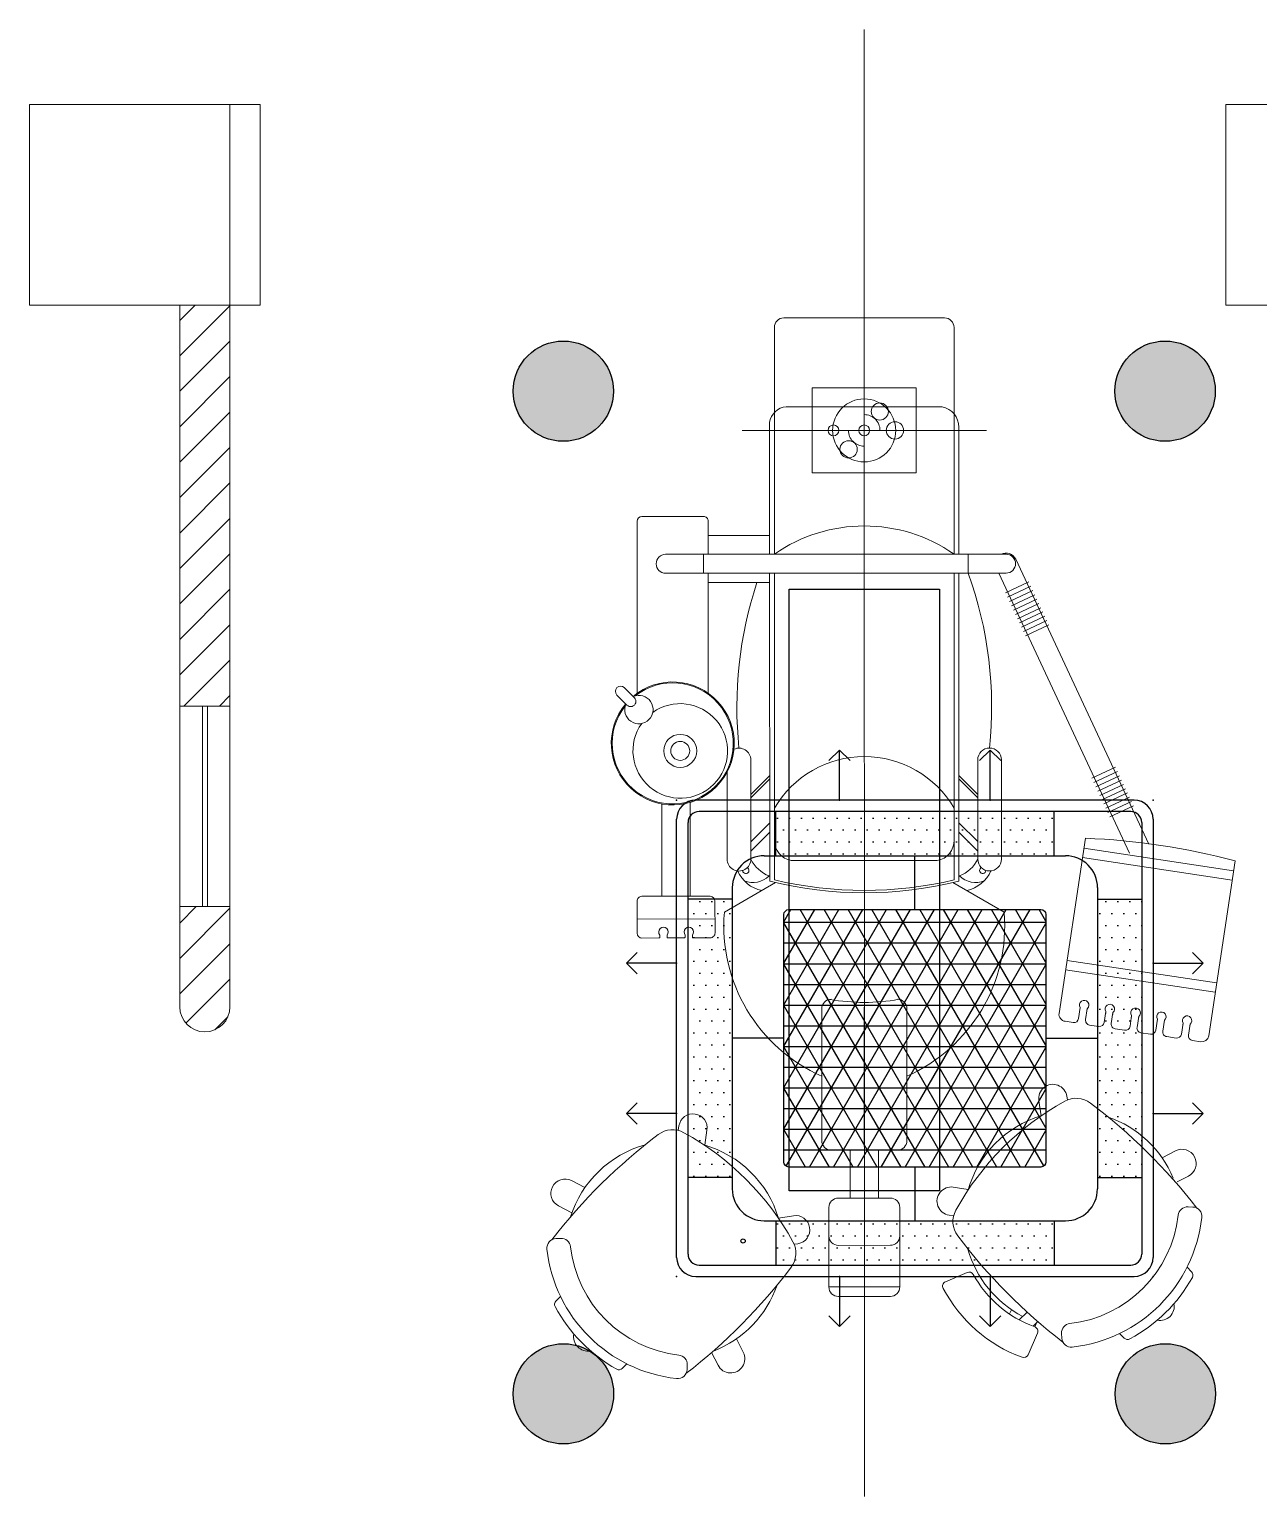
# Model space of a CAD drawing. Header units: metres. Extents: x 11578468 to 47831421, y -58341524 to -14256839.
# Drawn here: x 23846263 to 23848714, y -29080869 to -29077942 of the extents above; entities that cross this region are included whole.
import ezdxf

# ---------------------------------------------------------------- set-up
doc = ezdxf.new("R2010")
doc.units = ezdxf.units.M
doc.header["$LTSCALE"] = 50
doc.header["$MEASUREMENT"] = 0
doc.layers.get('0').update_dxf_attribs({"linetype": 'CONTINUOUS'})
for name, color, linetype in [('#조명', 40, 'CONTINUOUS'), ('DVM_INDOOR', 7, 'CONTINUOUS'), ('DVM_UNIT_BP', 7, 'CONTINUOUS'), ('DVM_UNIT_DP', 4, 'CONTINUOUS'), ('DVM_UNIT_LP', 3, 'CONTINUOUS'), ('wall', 3, 'CONTINUOUS')]:
    doc.layers.add(name, color=color, linetype=linetype)
doc.layers.add('ha', color=8, linetype='CONTINUOUS', lineweight=5)

# ---------------------------------------------------------------- blocks, each defined once
blk = doc.blocks.new('DVM_DP_VEC')
at = {"layer": 'DVM_UNIT_DP', "color": 0}
blk.add_line((0, 0), (100, 0), dxfattribs=at)
blk.add_lwpolyline([(78.78679656440357, 21.21320343559637), (100, 0), (78.78679656440357, -21.21320343559637)], dxfattribs=at)
blk.add_point((0, 0), dxfattribs=at)
blk = doc.blocks.new('DVM_LP_VEC')
at = {"layer": 'DVM_UNIT_LP', "color": 0}
blk.add_line((0, 0), (100, 0), dxfattribs=at)
blk.add_lwpolyline([(78.78679656440357, 21.21320343559637), (100, 0), (78.78679656440357, -21.21320343559637)], dxfattribs=at)
blk.add_point((0, 0), dxfattribs=at)
blk = doc.blocks.new('DVM_ID_CST_WF4W_840X204X840_T')
at = {"layer": 'DVM_INDOOR'}
h = blk.add_hatch(dxfattribs=at)
h.set_pattern_fill('DOTS', color=0, scale=15)
h.set_pattern_definition([(0, (0, 0), (11.90625, 23.8125), [0, -23.8125])])
h.paths.add_polyline_path([(277.4875057097763, 451.6814269191617), (-277.3435554830898, 451.6814269191617), (-277.3435554830899, 363.3891185924401), (277.4875057097764, 363.3891185924401)])
h.paths.add_polyline_path([(-363.9913214610912, 276.7387997253788), (-452.2821236932634, 276.7387997253787), (-452.2821236932634, -278.0882596767043), (-363.9295776869899, -278.0882596767043)])
h.paths.add_polyline_path([(277.4834824804598, -364.7385785458554), (-277.3435554830899, -364.7385785458551), (-277.3435554830899, -453.030886872576), (277.4834824804598, -453.0308868725762)])
h.paths.add_polyline_path([(452.4260739199499, 276.7387997253787), (364.1981993359744, 276.7387997253787), (364.136378861799, -278.0882596767044), (452.4260739199499, -278.0882596767042)])
h = blk.add_hatch(dxfattribs=at)
h.set_pattern_fill('NET3', color=0, scale=13)
h.set_pattern_definition([(0, (0, 0), (0, 41.275), []), (59.99999999999999, (0, 0), (-35.7451985412027, 20.6375), []), (120, (0, 0), (-35.7451985412027, -20.63749999999999), [])])
h.paths.add_polyline_path([(261.2765116632472, 246.0862577089958, 0.4142135623730951), (251.2765116632471, 256.0862577089958), (-251.1365846658946, 256.0862577089959, 0.4142135623730951), (-261.1365846658946, 246.0862577089959), (-261.1365846658946, -247.4357176624109, 0.4142135623730951), (-251.1365846658946, -257.4357176624109), (251.2765116632472, -257.435717662411, 0.4142135623730951), (261.2765116632472, -247.435717662411)])
at = {"layer": 'DVM_INDOOR', "color": 0}
for p, q in [((437.070080349481, 474.3253868761433), (-436.9301533521289, 474.3253868761433)), ((430.42607391995, 451.6814269191617), (-430.2821236932635, 451.6814269191617)), ((-277.3435554830899, 363.3891185924401), (-277.3435554830899, 451.6814269191616)), ((277.4875057097764, 363.3891185924401), (277.4875057097764, 451.6814269191616)), ((-474.9301533521289, -437.6748468274689), (-474.9301533521289, 436.3253868761433)), ((-452.2821236932635, -431.0308868725761), (-452.2821236932635, 429.6814269191618)), ((452.4260739199499, 429.6814269191615), (452.4260739199499, -431.0308868725761)), ((475.070080349481, 436.3253868761435), (475.070080349481, -437.6748468274689)), ((-300.3938862155579, 363.3891185924401), (300.6007672759707, 363.3891185924401)), ((0.06996349867620211, 256.0862577089958), (0.1034405297400554, 363.3891185924401)), ((-363.9938858217375, 299.782040884275), (-363.9270117510618, -301.1456562540202)), ((364.2007668811713, 299.7820320921216), (364.1338097374042, -301.1456650461736)), ((-363.9913214610911, 276.7387997253788), (-452.2821236932635, 276.7387997253787)), ((364.1981993359744, 276.7387997253787), (452.4260739199498, 276.7387997253787)), ((-261.1365846658946, -0.6747299767075106), (-363.9604483006401, -0.6861727016087036)), ((261.2765116632472, -0.6747299767075674), (364.1672878214898, -0.6861943717160437)), ((0.06996349867628737, -257.435717662411), (0.06996349867628737, -364.7385785458553)), ((-363.9295776869899, -278.0882596767043), (-452.2821236932635, -278.0882596767043)), ((364.136378861799, -278.0882596767043), (452.4260739199498, -278.0882596767042)), ((-300.3270121448822, -364.7385785458553), (300.5338101322037, -364.7385785458553)), ((-277.3435554830899, -364.7385785458553), (-277.3435554830899, -453.0308868725761)), ((277.4834824804598, -364.7385785458553), (277.4834824804598, -453.030886872576)), ((-430.2821236932634, -453.0308868725761), (430.4260739199499, -453.0308868725761)), ((-436.9301533521287, -475.6748468274688), (437.070080349481, -475.6748468274688))]:
    blk.add_line(p, q, dxfattribs=at)
blk.add_lwpolyline([(-251.1365846658946, 256.0862577089959), (251.276511663247, 256.0862577089958, -0.414213562373095), (261.2765116632472, 246.0862577089958), (261.2765116632472, -247.435717662411, -0.414213562373095), (251.2765116632472, -257.435717662411), (-251.1365846658946, -257.4357176624109, -0.414213562373095), (-261.1365846658946, -247.4357176624109), (-261.1365846658946, 246.0862577089959, -0.414213562373095)], format="xyb", close=True, dxfattribs=at)
blk.add_circle((-342.5198852014717, -404.9323154055801), 4.242817642283626, dxfattribs=at)
for centre, radius, start, end in [((-436.9301533521289, 436.3253868761433), 38, 90, 180), ((437.070080349481, 436.3253868761433), 38, 0, 90), ((-430.2821236932635, 429.6814269191617), 22, 90, 180), ((430.4260739199499, 429.6814269191615), 22, 0, 90), ((-300.3938862155579, 299.7891185924401), 63.6, 90, 180.0063761447692), ((300.6007672759707, 299.78911859244), 63.6, 359.9936159345816, 90), ((-300.3270121448822, -301.1385785458551), 63.6, 180.0063761447692, 270), ((300.5338101322037, -301.1385785458552), 63.6, 270, 359.9936159345816), ((-436.9301533521289, -437.6748468274688), 38, 180, 270), ((-430.2821236932635, -431.0308868725761), 22, 180, 270), ((430.4260739199499, -431.0308868725761), 22, 270, 0), ((437.070080349481, -437.6748468274688), 38, 270, 0)]:
    blk.add_arc(centre, radius, start, end, dxfattribs=at)
at = {"layer": 'DVM_UNIT_BP'}
for p in [(-474.9301533521289, 474.3253868761433), (475.070080349481, 474.3253868761433), (-474.9301533521289, -475.6748468274689), (475.070080349481, -475.6748468274688)]:
    blk.add_point(p, dxfattribs=at)
at = {"layer": 'DVM_UNIT_DP'}
for p, rotation in [((-150.0700703541743, 474.3253868761433), 90), ((-474.9301533521289, -150.5526935809331), 180), ((149.9299296458255, -475.6748468274687), 270)]:
    blk.add_blockref('DVM_DP_VEC', p, dxfattribs=dict(at, rotation=rotation))
blk.add_blockref('DVM_DP_VEC', (475.0700803541758, 149.4473064190733), dxfattribs=at)
at = {"layer": 'DVM_UNIT_LP'}
for p, rotation in [((149.9299296458255, 474.3253868761433), 90), ((-474.9301533521289, 149.4473064190669), 180), ((-150.0700703541743, -475.6748468274686), 270)]:
    blk.add_blockref('DVM_LP_VEC', p, dxfattribs=dict(at, rotation=rotation))
blk.add_blockref('DVM_LP_VEC', (475.0700803541758, -150.5526935809268), dxfattribs=at)

msp = doc.modelspace()

# ---------------------------------------------------------------- hatches: boundary and pattern name
at = {"layer": 'wall', "ltscale": 10}
h = msp.add_hatch(color=1, dxfattribs=at)
h.dxf.hatch_style = 1
h.paths.add_polyline_path([(23847427.29822179, -29078663.95150153, 1), (23847227.29822179, -29078663.95150153, 1)])
h = msp.add_hatch(color=1, dxfattribs=at)
h.dxf.hatch_style = 1
h.paths.add_polyline_path([(23848627.2982413, -29078663.95150153, 1), (23848427.2982413, -29078663.95150153, 1)])
h = msp.add_hatch(color=1, dxfattribs=at)
h.dxf.hatch_style = 1
h.paths.add_polyline_path([(23847427.65889765, -29080663.95150153, 1), (23847227.65889765, -29080663.95150153, 1)])
h = msp.add_hatch(color=1, dxfattribs=at)
h.dxf.hatch_style = 1
h.paths.add_polyline_path([(23848627.65891716, -29080663.95150153, 1), (23848427.65891716, -29080663.95150153, 1)])

# ---------------------------------------------------------------- linework, layer by layer
at = {"layer": '#조명', "ltscale": 10}
msp.add_lwpolyline([(23847777.47758444, -29079059.23694696), (23848077.47758444, -29079059.23694696), (23848077.47758444, -29080259.23694696), (23847777.47758444, -29080259.23694696)], close=True, dxfattribs=at)
for centre in [(23847327.29822179, -29078663.95150153), (23848527.2982413, -29078663.95150153), (23847327.65889765, -29080663.95150153), (23848527.65891716, -29080663.95150153)]:
    msp.add_circle(centre, 100)
at = {"layer": 'ha'}
for p, q in [((23847927.16808531, -29077942.27180133), (23847927.69589609, -29080869.0591625)), ((23846662.69587351, -29078092.2717794), (23846262.69587351, -29078092.2717794)), ((23846262.69587351, -29078092.2717794), (23846262.69587351, -29078492.2717794)), ((23846662.69587351, -29078492.2717794), (23846662.69587351, -29078092.2717794)), ((23846722.69587351, -29078092.27178272), (23846662.69587351, -29078092.27178272)), ((23846662.69587351, -29078092.27178272), (23846662.69587351, -29078492.2717794)), ((23846722.69587351, -29078492.2717794), (23846722.69587351, -29078092.27178272)), ((23849048.47868395, -29078092.27177844), (23848648.47868395, -29078092.27177844)), ((23848648.47868395, -29078092.27177844), (23848648.47868395, -29078492.27177844)), ((23846262.69587351, -29078492.2717794), (23846662.69587351, -29078492.2717794)), ((23846562.69579612, -29079892.08303498), (23846562.69587351, -29078492.27177653)), ((23846562.69587183, -29078522.73877975), (23846593.16287218, -29078492.2717794)), ((23846562.69587351, -29078492.27177653), (23846662.69587351, -29078492.27177653)), ((23846562.69586792, -29078593.44946178), (23846662.69587345, -29078493.44945625)), ((23846662.69587351, -29078492.27177653), (23846662.69579612, -29079892.08303785)), ((23846662.69587351, -29078492.2717794), (23846722.69587351, -29078492.2717794)), ((23848648.47868395, -29078492.27177844), (23849048.47868395, -29078492.27177844)), ((23847748.12105963, -29078536.74772062), (23847748.15376624, -29078702.28227444)), ((23848087.56628574, -29078517.84241548), (23847766.97672705, -29078517.88577632)), ((23848106.42705444, -29078536.69689478), (23848106.46030172, -29078704.38668806)), ((23846562.69586401, -29078664.1601438), (23846662.69586954, -29078564.16013828)), ((23846562.6958601, -29078734.87082583), (23846662.69586563, -29078634.8708203)), ((23847927.2953429, -29078647.93355217), (23847927.32936842, -29078836.61002448)), ((23848031.0172515, -29078657.39110209), (23847823.57685215, -29078657.42851146)), ((23847823.57685215, -29078657.42851146), (23847823.60745982, -29078827.15247456)), ((23848031.04785916, -29078827.11506519), (23848031.0172515, -29078657.39110209)), ((23846562.69585619, -29078805.58150786), (23846662.69586172, -29078705.58150233)), ((23847748.15376624, -29078702.28227444), (23847748.20584371, -29078989.35185109)), ((23848082.44751272, -29078695.1097937), (23847771.9207953, -29078695.15293068)), ((23848106.46030172, -29078704.38668806), (23848106.51198654, -29078989.28723491)), ((23848170.91131229, -29078742.22785819), (23847683.71339903, -29078742.31571846)), ((23847738.72906132, -29078726.70552509), (23847738.77642672, -29078989.35355158)), ((23848021.65059181, -29078742.25477556), (23847832.9741195, -29078742.28880109)), ((23848115.8948677, -29078734.64438129), (23848115.94078915, -29078989.28553453)), ((23846562.69585228, -29078876.29218988), (23846662.69585781, -29078776.29218436)), ((23847823.60745982, -29078827.15247456), (23848031.04785916, -29078827.11506519)), ((23846562.69584837, -29078947.00287192), (23846662.6958539, -29078847.00286639)), ((23846562.69584446, -29079017.71355394), (23846662.69584999, -29078917.71354841)), ((23847606.75529646, -29078913.94448505), (23847484.17687866, -29078913.96659059)), ((23847474.74947003, -29078923.39740008), (23847474.81133428, -29079266.44366013)), ((23847616.18610594, -29078923.37189369), (23847616.19800892, -29078989.37565712)), ((23847738.76962501, -29078951.63711533), (23847616.19120722, -29078951.65922087)), ((23846562.69584055, -29079088.42423597), (23846662.69584608, -29078988.42423044)), ((23848210.23187976, -29078989.26853028), (23847531.33602738, -29078989.39096095)), ((23847606.76889987, -29078989.37735754), (23847606.77570157, -29079027.09379378)), ((23848134.79900727, -29078989.28213368), (23848134.80580898, -29079026.99856993)), ((23848494.56067593, -29079567.39682144), (23848229.46143237, -29078999.15722512)), ((23848210.23868147, -29079026.98496652), (23847531.34282908, -29079027.10739719)), ((23847616.20481063, -29079027.09209336), (23847616.2479702, -29079266.41815374)), ((23847738.78322842, -29079027.06998782), (23847738.89403784, -29079641.52432337)), ((23847748.21268587, -29079027.06828733), (23847748.29755423, -29079494.89298628)), ((23848106.51882881, -29079027.00367114), (23848106.60369855, -29079494.82837009)), ((23848115.94759086, -29079027.00197078), (23848116.05840626, -29079641.48946985)), ((23848456.10837242, -29079585.33586799), (23848195.62370384, -29079026.98760215)), ((23846562.69583664, -29079159.134918), (23846662.69584217, -29079059.13491247)), ((23847738.78662927, -29079045.92820594), (23847616.20821148, -29079045.95031148)), ((23848208.86147478, -29079066.51400673), (23848255.85873462, -29079044.58850539)), ((23848212.84792957, -29079075.05896307), (23848259.84518941, -29079053.13346172)), ((23848216.83438436, -29079083.60391941), (23848263.8316442, -29079061.67841806)), ((23848220.82083915, -29079092.14887574), (23848267.818099, -29079070.22337439)), ((23848224.80729394, -29079100.69383208), (23848271.80455378, -29079078.76833073)), ((23848228.79374873, -29079109.23878841), (23848275.79100858, -29079087.31328706)), ((23848232.78020352, -29079117.78374475), (23848279.77746337, -29079095.8582434)), ((23848236.76665831, -29079126.32870108), (23848283.76391816, -29079104.40319974)), ((23848240.7531131, -29079134.87365742), (23848287.75037295, -29079112.94815607)), ((23848244.73956789, -29079143.41861375), (23848291.73682774, -29079121.49311241)), ((23846562.69583273, -29079229.84560002), (23846662.69583826, -29079129.8455945)), ((23848248.72602268, -29079151.96357009), (23848295.72328253, -29079130.03806874)), ((23846570.98033148, -29079292.2717794), (23846662.69583435, -29079200.55627652)), ((23846641.6910096, -29079292.2717794), (23846662.69583045, -29079271.26695855)), ((23847454.32742527, -29079290.04355036), (23847434.32165331, -29079270.0449927)), ((23847468.99303133, -29079275.37265382), (23847448.98725937, -29079255.37409615)), ((23846562.69587351, -29079292.2717794), (23846662.69582928, -29079292.2717794)), ((23846607.6958514, -29079292.2717794), (23846607.6958514, -29079692.08303641)), ((23846617.6958514, -29079292.2717794), (23846617.6958514, -29079692.08303641)), ((23847701.13395901, -29079399.52659743), (23847701.16966795, -29079597.53788771)), ((23848153.73119393, -29079399.44497698), (23848153.76690288, -29079597.45626726)), ((23848200.87673923, -29079399.43647485), (23848200.91244818, -29079597.44776513)), ((23848381.27564446, -29079436.08336825), (23848428.27290431, -29079414.1578669)), ((23847653.99277049, -29079423.69415372), (23847654.02412265, -29079597.54638984)), ((23847738.85600784, -29079430.64242529), (23847701.1463733, -29079468.36566324)), ((23847738.85721022, -29079437.30981225), (23847701.14757568, -29079475.0330502)), ((23848116.02037027, -29079430.57440825), (23848153.74360822, -29079468.28404279)), ((23848116.02157266, -29079437.24179521), (23848153.74481061, -29079474.95142975)), ((23848385.26209925, -29079444.62832458), (23848432.2593591, -29079422.70282324)), ((23848389.24855404, -29079453.17328092), (23848436.24581389, -29079431.24777957)), ((23848393.23500884, -29079461.71823725), (23848440.23226868, -29079439.79273591)), ((23848397.22146362, -29079470.26319359), (23848444.21872347, -29079448.33769224)), ((23848401.20791842, -29079478.80814993), (23848448.20517826, -29079456.88264858)), ((23848405.19437321, -29079487.35310626), (23848452.19163305, -29079465.42760491)), ((23848409.180828, -29079495.8980626), (23848456.17808784, -29079473.97256125)), ((23847523.68311966, -29079487.16541211), (23847523.7163744, -29079671.56780902)), ((23847580.25722564, -29079484.11432421), (23847580.29102877, -29079671.55760647)), ((23847748.29755423, -29079494.89298628), (23847748.32278091, -29079638.94741523)), ((23848106.60369855, -29079494.82837009), (23848106.6289309, -29079638.91436468)), ((23848413.16728279, -29079504.44301894), (23848460.16454263, -29079482.51751759)), ((23848417.15373758, -29079512.98797527), (23848464.15099742, -29079491.06247392)), ((23847738.8730121, -29079524.9335159), (23847701.16337756, -29079562.65675385)), ((23848116.03737453, -29079524.86549886), (23848153.76061248, -29079562.5751334)), ((23847738.87641295, -29079543.79173402), (23847701.16677841, -29079581.51497197)), ((23848116.04077539, -29079543.72371699), (23848153.76401334, -29079581.43335152)), ((23848368.38881521, -29079555.68138112), (23848315.78741657, -29079905.16376151)), ((23848365.37267303, -29079575.70813287), (23848663.73935489, -29079620.6438441)), ((23848073.03893282, -29079600.30612805), (23847781.82685596, -29079600.34551549)), ((23848362.56419108, -29079594.35605048), (23848660.93087294, -29079639.29176172)), ((23848614.15248761, -29079950.11017496), (23848666.75549707, -29079600.61709236)), ((23847750.69722344, -29079644.3410791), (23847648.49577912, -29079703.37168745)), ((23848104.29214451, -29079644.30000784), (23848206.47555958, -29079703.27106253)), ((23847474.34360509, -29079681.05526837), (23847474.69273382, -29079745.41779419)), ((23847620.23652802, -29079671.55040278), (23847483.77087516, -29079671.57501271)), ((23847629.66726905, -29079680.94354436), (23847629.9109254, -29079744.81918212)), ((23846562.69579612, -29079692.08303642), (23846662.69580718, -29079692.08303642)), ((23846562.69580146, -29079795.53105625), (23846662.69580699, -29079695.53105072)), ((23846562.69580537, -29079724.82037422), (23846595.43314318, -29079692.08303642)), ((23847629.80302355, -29079716.53221109), (23847474.53929642, -29079717.13132707)), ((23846562.69579755, -29079866.24173827), (23846662.69580308, -29079766.24173275)), ((23847518.11790522, -29079754.66343129), (23847484.1733689, -29079754.79509442)), ((23847519.98285118, -29079749.10676417), (23847519.99662441, -29079752.77053344)), ((23847534.12641507, -29079749.0535942), (23847534.14018829, -29079752.71736347)), ((23847568.65761222, -29079754.48268312), (23847536.03308614, -29079754.59608265)), ((23847570.52255819, -29079748.926016), (23847570.53633141, -29079752.58978527)), ((23847584.66612207, -29079748.87284603), (23847584.67989529, -29079752.5366153)), ((23847620.51732947, -29079754.28367135), (23847586.57279314, -29079754.41533449)), ((23848328.89070139, -29079818.09078493), (23848627.25738325, -29079863.02649616)), ((23848331.69918334, -29079799.44286731), (23848630.0658652, -29079844.37857854)), ((23846574.91856312, -29079924.72965083), (23846662.69579917, -29079836.95241477)), ((23846632.7389548, -29079937.61993727), (23846658.14706737, -29079912.2118247)), ((23847842.70756301, -29080159.00905699), (23847842.66008996, -29079895.76409923)), ((23847927.51978849, -29079892.51694537), (23847927.62027662, -29080449.73820954)), ((23848012.43152611, -29080158.97844932), (23848012.38405306, -29079895.73349156)), ((23848358.0500805, -29079893.58706914), (23848354.74281171, -29079915.44227426)), ((23848358.0500805, -29079893.58706914), (23848357.50238566, -29079897.20969599)), ((23848372.03481878, -29079895.70138266), (23848368.7307408, -29079917.53549699)), ((23848372.03481878, -29079895.70138266), (23848371.48712394, -29079899.32400951)), ((23848409.32361846, -29079901.37779256), (23848406.02649821, -29079923.16589054)), ((23848409.32361846, -29079901.37779256), (23848408.77592363, -29079905.00041941)), ((23848423.30835674, -29079903.49210607), (23848420.01442814, -29079925.2591078)), ((23848423.30835674, -29079903.49210607), (23848422.7606619, -29079907.11473292)), ((23848460.60764252, -29079909.08616634), (23848457.30826149, -29079930.88921375)), ((23848460.60764252, -29079909.08616634), (23848460.05994769, -29079912.7087932)), ((23848474.5923808, -29079911.20047986), (23848471.29619123, -29079932.98243223)), ((23848474.5923808, -29079911.20047986), (23848474.04468596, -29079914.82310671)), ((23848328.06201055, -29079920.9527209), (23848344.01560374, -29079923.35542234)), ((23848376.64946678, -29079928.27026685), (23848395.29929065, -29079931.07903589)), ((23848427.9331537, -29079935.99388039), (23848446.58105383, -29079938.80235971)), ((23848479.21491688, -29079943.71720421), (23848497.86281702, -29079946.52568353)), ((23848511.89166658, -29079916.79454013), (23848508.59002476, -29079938.61253697)), ((23848511.89166658, -29079916.79454013), (23848511.34397175, -29079920.41716699)), ((23848525.87640486, -29079918.90885365), (23848522.57795431, -29079940.70575666)), ((23848525.87640486, -29079918.90885365), (23848525.32871002, -29079922.5314805)), ((23848563.17161743, -29079924.517591), (23848559.86997561, -29079946.33558784)), ((23848563.17161743, -29079924.517591), (23848562.62392259, -29079928.14021786)), ((23848577.15635571, -29079926.63190452), (23848573.85790516, -29079948.42880754)), ((23848577.15635571, -29079926.63190452), (23848576.60866087, -29079930.25453138)), ((23848530.49668006, -29079951.44052804), (23848549.14276786, -29079954.24873441)), ((23848581.77663091, -29079959.16357891), (23848598.76696908, -29079961.72242002)), ((23848280.48111444, -29080109.15357782), (23848275.62496451, -29080079.40729279)), ((23848332.6239464, -29080077.41889374), (23848331.46046736, -29080070.2920176)), ((23847557.93258269, -29080129.53045971), (23847556.52860385, -29080138.67547924)), ((23847613.85207646, -29080138.11543712), (23847609.27844191, -29080167.90646819)), ((23847993.57670884, -29080177.84006829), (23847861.56918199, -29080177.86387426)), ((23847899.28561823, -29080177.85707255), (23847899.30286307, -29080273.48221451)), ((23847955.8602726, -29080177.84686999), (23847955.87751744, -29080273.47201195)), ((23848547.98636802, -29080179.32639736), (23848521.19660267, -29080193.136978)), ((23848573.90962916, -29080229.61234125), (23848551.13460281, -29080241.35325551)), ((23847343.69706319, -29080238.73757856), (23847370.49180794, -29080252.53849588)), ((23848105.01692411, -29080251.64218524), (23848134.80795517, -29080256.21581979)), ((23847317.79194066, -29080289.03286907), (23847344.58668542, -29080302.83378639)), ((23847856.87527315, -29080292.34808455), (23847856.88547571, -29080348.92273891)), ((23847979.45029009, -29080273.46776089), (23847875.73009042, -29080273.48646557)), ((23847998.32211162, -29080348.89723252), (23847998.31190906, -29080292.32257815)), ((23848582.46775081, -29080291.36192716), (23848573.02326268, -29080290.97477821)), ((23847756.34068389, -29080313.57962746), (23847786.08696892, -29080308.72347752)), ((23848096.4319467, -29080307.56167902), (23848105.57696623, -29080308.96565786)), ((23847312.74514487, -29080354.2733332), (23847322.18949275, -29080353.88277787)), ((23847856.8854757, -29080348.92273891), (23847856.90385731, -29080450.85143301)), ((23847998.32211162, -29080348.89723252), (23847998.33879303, -29080450.82592693)), ((23847788.07536796, -29080365.72245941), (23847795.2022441, -29080364.55898037)), ((23847875.74709468, -29080367.77755618), (23847979.46729435, -29080367.75885149)), ((23848571.08246811, -29080411.43779332), (23848580.10580852, -29080420.45787982)), ((23848132.78395179, -29080421.78813446), (23848089.3235197, -29080440.52439453)), ((23847321.87337184, -29080469.66817056), (23847312.68683961, -29080478.85801675)), ((23847998.33879303, -29080450.82592693), (23847856.90215712, -29080450.85143332)), ((23847875.76377609, -29080469.70625059), (23847979.48397576, -29080469.6875459)), ((23848216.79618668, -29080504.61457488), (23848221.07199946, -29080496.12345294)), ((23848236.55514459, -29080516.48215291), (23848251.37283071, -29080501.65912144)), ((23848264.13819608, -29080528.90068972), (23848273.29989514, -29080519.73568567)), ((23848267.32550055, -29080530.06020439), (23848271.73749164, -29080521.29865279)), ((23847686.16786434, -29080581.08488104), (23847672.3572837, -29080554.29511569)), ((23848272.70991673, -29080542.63179447), (23848254.02832374, -29080586.00844918)), ((23848321.17482019, -29080552.74911684), (23848320.78426486, -29080543.30476896)), ((23848436.56965754, -29080543.62088986), (23848445.75950373, -29080552.8074221)), ((23847635.88192045, -29080607.00814217), (23847622.87207713, -29080581.77164713)), ((23847454.05646838, -29080604.18098113), (23847445.03638189, -29080613.20432153)), ((23847574.13233454, -29080615.56626383), (23847574.5194835, -29080606.1217757))]:
    msp.add_line(p, q, dxfattribs=at)
for centre, radius in [((23847927.31235566, -29078742.27178833), 62.89215845883763), ((23847958.42161386, -29078704.54974068), 17.20812431594882), ((23847866.02314676, -29078742.28284109), 10.8434755963513), ((23847927.31235566, -29078742.27178833), 10.8434755963513), ((23847988.60156455, -29078742.26073556), 17.20812431594882), ((23847896.20309746, -29078779.99383597), 17.20812431594882), ((23847560.54930726, -29079381.54896226), 33.00188224976487), ((23847560.54930726, -29079381.54896226), 18.85821842843706)]:
    msp.add_circle(centre, radius, dxfattribs=at)
for centre, radius, start, end in [((23847766.97927769, -29078536.74399458), 18.85821842843706, 90.007749463522, 180.0113206095955), ((23848087.56883638, -29078536.70063374), 18.85821842843706, 0.01135983890523836, 90.00774945220368), ((23847774.51776142, -29078731.1191179), 36.05982329919045, 94.12991828869268, 172.9695736852304), ((23847927.31235566, -29078742.27178833), 31.46180226891602, 0.01033259990040634, 90.01033260668461), ((23848074.98706834, -29078735.33752374), 40.91367124376327, 359.0499374233022, 79.49356228918747), ((23847927.31235566, -29078742.27178833), 31.46180226903062, 180.0103325999004, 270.0103326066846), ((23847484.17857909, -29078923.39569965), 9.42910921421853, 90.01033261050624, 180.0103325878696), ((23847606.75699688, -29078923.37359411), 9.42910921421853, 0.0103325878695876, 90.01033258787369), ((23847927.40496833, -29079244.69124434), 311.94636078516, 54.95919571570653, 125.0614694894178), ((23847531.33942823, -29079008.24917907), 18.85821842843706, 90.01033259918997, 180.0103326105103), ((23848210.23528061, -29079008.1267484), 21.21549573199144, 25.01033260120088, 117.2763770470539), ((23848210.23528061, -29079008.1267484), 18.85821842843706, 0.01033261050827479, 90.01033259918997), ((23847531.33942823, -29079008.24917907), 18.85821842843706, 180.0103326105103, 270.0103326105083), ((23847388.16800116, -29079294.96518164), 793.2680007804174, 354.1464160054553, 19.74294699851354), ((23848210.23528061, -29079008.1267484), 18.85821842843706, 270.01033259919, 0.01033261050827479), ((23848466.65941864, -29079294.77068873), 793.2680007804174, 161.7184287674339, 185.87424919907), ((23847545.54770801, -29079366.55277275), 122.578419784841, 139.8684073958128, 130.1605906669876), ((23847545.54770801, -29079366.55277275), 120.6925979419972, 141.7513488562862, 128.2668541106763), ((23847441.65445634, -29079262.70954442), 10.37202013564041, 45.01033260561112, 225.0103325910571), ((23847478.09638771, -29079299.12287846), 28.28732764265561, 156.5443209777507, 113.5239405376283), ((23847461.6602283, -29079282.70810209), 10.37202013564041, 225.0103325910571, 45.01033262015989), ((23847560.54930726, -29079381.54896226), 94.29109214218532, 144.5335235383008, 125.4851274014574), ((23847677.56118635, -29079399.5308485), 23.57277303554633, 0.01033260598135381, 115.0679480238563), ((23848177.30396658, -29079399.44072592), 23.57277303554633, 0.01033260598135381, 180.0103326059813), ((23847927.46964705, -29079600.33301724), 207.4404027128077, 30.28297391979795, 149.7376912847936), ((23847789.2146045, -29079560.10437154), 40.91367124376327, 179.0499374233022, 259.5970846613602), ((23848065.70847069, -29079560.05450921), 40.91367124376327, 280.3213609709712, 0.9707277757382393), ((23848307.23418681, -29080974.76320486), 1420.398926723385, 75.3382048774871, 87.53239355732218), ((23847677.5968953, -29079597.54213877), 23.57277303554633, 180.0103325969267, 0.01033260598135381), ((23847737.46651161, -29079593.34473125), 68.40349068738495, 203.8088671981679, 257.9393491800911), ((23847691.31141932, -29079620.11419453), 6.216299245810451, 184.1387442067541, 54.58275232166562), ((23847762.52208973, -29079567.29027821), 68.40349068738495, 206.2439475484689, 248.6468783536741), ((23848092.4035755, -29079567.23078807), 68.40349068738495, 291.3737868560227, 333.7767176585734), ((23848117.4685492, -29079593.27620247), 68.40349068738495, 282.0791905985544, 336.2117979972887), ((23848177.33967553, -29079597.45201619), 23.57277303554633, 180.0103326059813, 0.01033259692669537), ((23848163.63329359, -29079620.02901698), 6.216299245810451, 125.437912870659, 355.8819210256419), ((23847705.25397772, -29079597.24482326), 46.76051591486446, 248.5821905070116, 313.7939068197819), ((23847927.40564222, -29078877.73328024), 786.7104820401825, 256.1358835481471, 283.8747057852378), ((23847927.40564222, -29078877.73328024), 781.9959274330731, 256.7613517588636, 283.249203467626), ((23848149.68248767, -29079597.16467595), 46.76051591486446, 226.2267583829724, 291.4384747040509), ((23847483.77257558, -29079681.00412177), 9.42910921421853, 90.01033261050624, 180.3107927423529), ((23847620.23822844, -29079680.97951184), 9.42910921421853, 0.2185561290615474, 90.0103325878696), ((23847975.84223602, -29079730.17638404), 328.4420719112941, 175.3187910528264, 246.0817341858706), ((23847879.13879178, -29079730.19382334), 328.4420719112941, 293.9389310124546, 4.701874151421816), ((23847527.03118737, -29079742.84345374), 9.429109214219064, 318.8057691899493, 221.6250134139676), ((23847577.57089437, -29079742.66270557), 9.429109214219064, 318.8057691899493, 221.6250134139676), ((23847484.12170147, -29079745.36612676), 9.42910921421853, 180.3139575961384, 270.3139575736262), ((23847518.11081589, -29079752.77762277), 1.885821842843698, 270.2153912538902, 0.2153912543156443), ((23847536.02599681, -29079752.71027414), 1.885821842843698, 180.2153912543156, 270.2153913674981), ((23847568.6505229, -29079752.5968746), 1.885821842843698, 270.2153912543156, 0.2153912543156443), ((23847586.56570381, -29079752.52952597), 1.885821842843698, 180.2153912543156, 270.2153913674981), ((23847620.48188282, -29079744.85462876), 9.42910921421853, 270.2153912994185, 0.2153912995035199), ((23847861.51830808, -29079895.76069837), 18.85821842843706, 90.01033259918997, 180.01033259919), ((23847927.45009216, -29079496.6128177), 386.5934777829597, 259.7887409425568, 280.2319242610393), ((23847993.52583494, -29079895.73689241), 18.85821842843706, 0.01033259918995176, 90.01033259918997), ((23848365.97477426, -29079888.47753596), 9.429109214219064, 309.9930987787911, 212.812342996867), ((23846612.69579612, -29079892.08303642), 50.00000000000002, 179.9999983650235, 359.9999983522168), ((23848329.82163019, -29079906.9190497), 14.14355643139034, 172.8709177345509, 262.8705967392678), ((23848417.24831223, -29079896.26825938), 9.429109214219064, 309.9930987933396, 212.812342996867), ((23848468.53233629, -29079903.97663316), 9.429109214219064, 309.9930987787911, 212.812342996867), ((23848519.81636035, -29079911.68500695), 9.429109214219064, 309.9930987787911, 212.812342996867), ((23848571.09631119, -29079919.40805782), 9.429109214219064, 309.9930987787911, 212.812342996867), ((23848345.41984471, -29079914.03146353), 9.42910921421853, 261.4352992129766, 351.3949259374747), ((23848378.05370776, -29079918.94630804), 9.42910921421853, 171.3949239462252, 261.4352992129766), ((23848396.70353163, -29079921.75507708), 9.42910921421853, 261.4352992163478, 351.394909110878), ((23848429.33739467, -29079926.66992158), 9.42910921421853, 171.3949071162414, 261.4352992353608), ((23848447.98529481, -29079929.4784009), 9.42910921421853, 261.4352992129766, 351.3949128885537), ((23848480.61915785, -29079934.39324541), 9.42910921421853, 171.3949108715354, 261.4352992129766), ((23848499.26705799, -29079937.20172473), 9.42910921421853, 261.4352992129766, 351.3949166180788), ((23848531.90092104, -29079942.11656923), 9.42910921421853, 171.3949146268293, 261.4352992163478), ((23848550.54700884, -29079944.9247756), 9.42910921421853, 261.4352992129766, 351.3949166180788), ((23848583.18087188, -29079949.8396201), 9.42910921421853, 171.3949146268293, 261.435299238732), ((23848600.22381727, -29079947.65409454), 14.14355643139034, 264.0877977835294, 349.9996807002016), ((23848303.54271593, -29080074.8496552), 28.28732764265563, 9.271876853678325, 189.2718768548941), ((23848592.90693206, -29080563.09029155), 551.0208156440326, 118.8079217900835, 151.2127434204223), ((23848350.1021228, -29080121.5745932), 47.1455460710926, 52.90440871821857, 118.807921791568), ((23847696.52503988, -29080985.89663216), 1130.757833914286, 37.75485363015122, 52.90440871907424), ((23847585.89232957, -29080133.82294842), 28.28732764265561, 351.27187685545, 171.2718768479918), ((23848343.04224174, -29080316.80350089), 216.8695119270263, 106.7316703513067, 164.0946700095895), ((23848343.04224174, -29080316.80350089), 216.8695119270263, 22.59102191979498, 70.92792264653006), ((23848198.93830007, -29081048.48845489), 1130.757833914286, 127.1162564926272, 142.2658115742312), ((23847545.04951957, -29080184.40220161), 47.1455460710926, 61.21274341154457, 127.1162564916158), ((23847302.40397016, -29080626.00544507), 551.0208156440326, 28.80792178383831, 61.21274341417714), ((23847548.69076081, -29080376.14075476), 216.8695119270263, 105.5944521526567, 162.4909362270449), ((23847548.69076081, -29080376.14075476), 216.8695119270263, 16.7316703513067, 74.09467000648023), ((23847861.56578114, -29080159.00565613), 18.85821842843706, 180.01033259919, 270.01033259919), ((23847993.57330799, -29080158.98185017), 18.85821842843706, 270.01033259919, 0.01033259918995176), ((23848560.94799859, -29080204.46936931), 28.28732764265561, 297.271876845247, 117.271876845247), ((23847330.74450193, -29080263.88522382), 28.28732764265561, 62.74878835228652, 242.7487883488315), ((23848100.7244354, -29080279.60193213), 28.28732764265561, 81.27187684684678, 261.2718768479918), ((23847875.73349127, -29080292.34468369), 18.85821842843706, 90.01033261051032, 180.0103326105083), ((23847979.45369094, -29080292.32597901), 18.85821842843706, 0.01033259918995176, 90.010332599192), ((23848572.25087426, -29080309.81717239), 18.85821842843706, 87.65264258466614, 173.5565988262106), ((23848581.69536239, -29080310.20432134), 18.85821842843706, 353.6980704629567, 87.65264258466614), ((23847790.64460651, -29080336.64122895), 28.28732764265563, 279.2718768462314, 99.27187683878441), ((23848151.3036886, -29080320.44474213), 47.1455460710926, 151.2127434216604, 217.1162564852737), ((23848309.90354735, -29080280.18896093), 245.156839569682, 276.4640663790571, 353.5565988228477), ((23848309.90354735, -29080280.18896093), 292.3023856407746, 276.3225947453067, 353.6980704591317), ((23847313.52432923, -29080373.11544758), 18.85821842843706, 92.36802262028861, 186.3225947488954), ((23847322.96867711, -29080372.72489225), 18.85821842843706, 6.464066386254927, 92.36802262028861), ((23847875.74369382, -29080348.91933806), 18.85821842843706, 180.010332599192, 270.0103326105083), ((23847979.4638935, -29080348.90063337), 18.85821842843706, 270.01033259919, 0.01033259918995176), ((23849015.38994187, -29079666.55596163), 1130.757833914286, 217.1162564852274, 232.265811572079), ((23847585.30530078, -29080343.00206037), 292.3023856407746, 186.3225947482902, 263.6980704591317), ((23847585.30530078, -29080343.00206037), 245.156839569682, 186.4640663808853, 263.5565988254431), ((23847743.91966851, -29080383.20063582), 47.1455460710926, 322.9044087146074, 28.80792178145234), ((23848343.04224174, -29080316.80350089), 216.8695119270263, 195.5944521473876, 242.6886572756038), ((23846879.59762954, -29079729.62355289), 1130.757833914286, 307.7548536229002, 322.9044087163567), ((23848093.05639485, -29080449.18313253), 9.42910921421853, 113.3213940665465, 207.9033901903876), ((23848136.51682694, -29080430.44687246), 9.42910921421853, 28.82237803997851, 113.3213940665465), ((23848343.04224174, -29080316.80350089), 226.2986211412448, 208.8223780376656, 250.4213690329184), ((23848309.90354735, -29080280.18896093), 311.1606040692117, 298.1867911453376, 330.8576554606827), ((23848573.43962394, -29080427.12646916), 9.42910921421853, 330.8576554542087, 45.01033261288236), ((23847548.69076081, -29080376.14075476), 216.8695119270263, 291.0382804121695, 340.9279226393757), ((23847875.76037524, -29080450.84803247), 18.85821842843706, 180.0103326105103, 270.0103326105083), ((23847979.48057491, -29080450.82932778), 18.85821842843706, 270.0103325991921, 0.01033261050827479), ((23848343.04224174, -29080316.80350089), 292.3023856407746, 207.9033901998004, 249.8003520314031), ((23847319.35542895, -29080485.52420133), 9.42910921421853, 135.0103326128824, 208.1867911520085), ((23847585.30530078, -29080343.00206037), 311.1606040692117, 208.186791154861, 240.8576554588164), ((23848517.21493163, -29080489.33103517), 28.28732764265563, 258.6905841018343, 10.80568549778061), ((23848339.62637923, -29080542.52558459), 18.85821842843706, 96.46406637500856, 182.3680226207563), ((23847376.16322653, -29080550.31344464), 28.28732764265563, 168.6905841018343, 280.805685496366), ((23848264.04983294, -29080538.90204256), 9.42910921421853, 336.6992711276304, 70.42136903394461), ((23848340.01693456, -29080551.96993247), 18.85821842843706, 182.3680226207563, 276.3225947488954), ((23848452.42568831, -29080546.13883276), 9.42910921421853, 225.0103325968787, 298.1867911627008), ((23847555.67708932, -29080605.34938728), 18.85821842843706, 357.6526425846662, 83.55659882621059), ((23847661.0248924, -29080594.04651161), 28.28732764265561, 207.2718768519538, 27.27187685195384), ((23848245.36823995, -29080582.27869727), 9.42910921421853, 249.8003520276468, 336.6992711186763), ((23847438.36779255, -29080606.53813696), 9.42910921421853, 240.8576554652323, 315.0103325968787), ((23847555.28994036, -29080614.79387541), 18.85821842843706, 263.6980704617143, 357.6526425846662)]:
    msp.add_arc(centre, radius, start, end, dxfattribs=at)

# ---------------------------------------------------------------- block references
at = {"layer": 'DVM_INDOOR', "color": 1}
msp.add_blockref('DVM_ID_CST_WF4W_840X204X840_T', (23848028.28509291, -29079954.10939095), dxfattribs=at)

doc.saveas('drawing.dxf')
